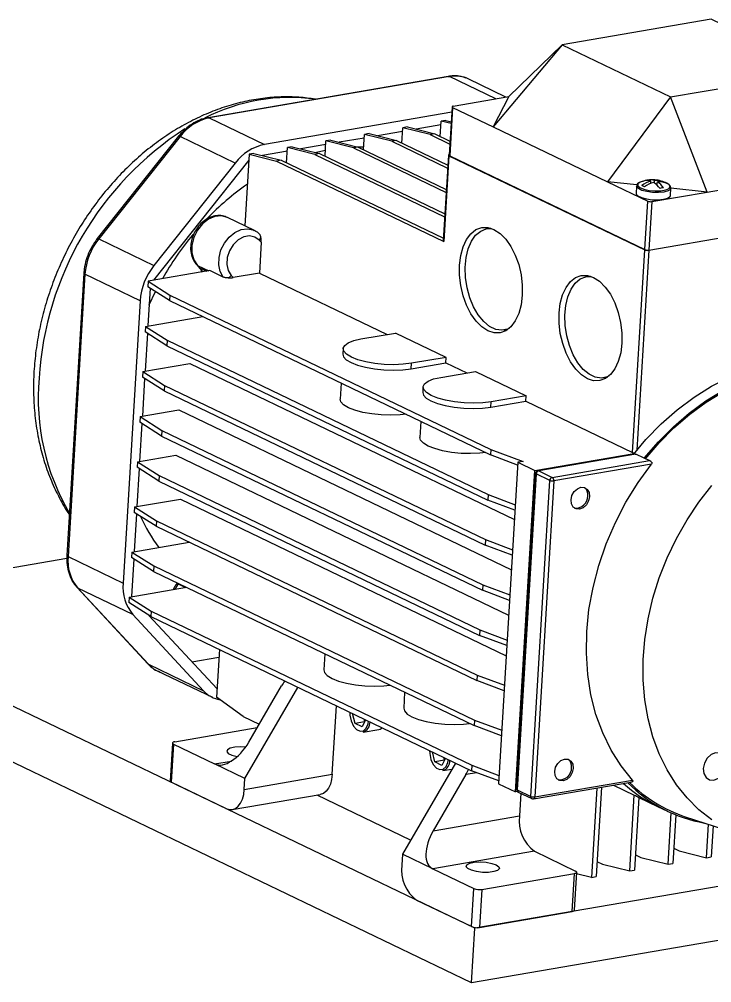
# Model space of a CAD drawing. Header units: millimetres. Extents: x 15 to 415, y 5 to 292.
# Drawn here: x 79.2 to 139.5, y 73.2 to 157.2 of the extents above; entities that cross this region are included whole.
import ezdxf

# ---------------------------------------------------------------- set-up
doc = ezdxf.new("R2010")
doc.units = ezdxf.units.MM

msp = doc.modelspace()

# ---------------------------------------------------------------- linework, layer by layer
at = {"color": 7, "linetype": 'Continuous', "lineweight": 25}
for p, q in [((139.425, 157.197), (126.453, 154.966)), ((148.869, 152.653), (139.425, 157.197)), ((126.453, 154.966), (120.428, 147.828)), ((121.796, 150.457), (126.453, 154.966)), ((126.453, 154.966), (135.898, 150.422)), ((116.533, 152.22), (95.605, 148.62)), ((116.647, 152.202), (95.718, 148.602)), ((120.674, 150.264), (116.647, 152.202)), ((135.898, 150.422), (148.869, 152.653)), ((121.558, 150.416), (118.279, 151.994)), ((116.965, 149.626), (121.796, 150.457)), ((121.796, 150.457), (120.428, 147.828)), ((135.898, 150.422), (130.388, 143.036)), ((139.086, 142.138), (135.898, 150.422)), ((116.862, 149.571), (116.608, 145.347)), ((116.91, 149.521), (116.656, 145.297)), ((116.91, 149.521), (120.428, 147.828)), ((116.834, 149.095), (100.524, 146.29)), ((95.718, 148.602), (100.524, 146.29)), ((112.98, 147.809), (112.571, 147.738)), ((112.98, 147.809), (115.363, 147.211)), ((115.897, 147.995), (113.726, 147.622)), ((115.836, 146.983), (115.916, 148.314)), ((116.325, 148.384), (115.916, 148.314)), ((116.774, 148.099), (115.916, 148.314)), ((116.325, 148.384), (116.784, 148.269)), ((120.428, 147.828), (130.388, 143.036)), ((93.045, 146.996), (85.96, 138.075)), ((93.172, 146.971), (86.086, 138.051)), ((97.977, 144.659), (93.172, 146.971)), ((109.145, 145.832), (109.225, 147.163)), ((109.634, 147.233), (109.225, 147.163)), ((111.608, 146.565), (109.225, 147.163)), ((109.634, 147.233), (112.017, 146.636)), ((112.551, 147.42), (110.38, 147.046)), ((112.491, 146.408), (112.571, 147.738)), ((114.953, 147.141), (112.571, 147.738)), ((115.363, 147.211), (114.953, 147.141)), ((114.953, 147.141), (116.667, 146.316)), ((115.363, 147.211), (116.682, 146.576)), ((105.861, 146.269), (103.689, 145.895)), ((105.8, 145.257), (105.88, 146.587)), ((106.289, 146.658), (105.88, 146.587)), ((108.263, 145.99), (105.88, 146.587)), ((106.289, 146.658), (108.672, 146.06)), ((109.206, 146.844), (107.035, 146.471)), ((112.017, 146.636), (111.608, 146.565)), ((111.608, 146.565), (116.471, 144.225)), ((112.017, 146.636), (116.486, 144.485)), ((99.189, 145.436), (98.814, 139.188)), ((99.598, 145.507), (99.189, 145.436)), ((99.189, 145.436), (101.572, 144.839)), ((99.598, 145.507), (101.981, 144.909)), ((102.515, 145.693), (100.344, 145.32)), ((102.455, 144.681), (102.535, 146.012)), ((102.944, 146.082), (102.535, 146.012)), ((104.917, 145.414), (102.535, 146.012)), ((102.944, 146.082), (105.326, 145.485)), ((104.911, 145.589), (105.833, 145.801)), ((105.326, 145.485), (104.917, 145.414)), ((104.917, 145.414), (116.216, 139.978)), ((105.326, 145.485), (116.231, 140.238)), ((108.672, 146.06), (108.263, 145.99)), ((108.263, 145.99), (116.343, 142.102)), ((108.586, 146.082), (109.16, 146.072)), ((108.672, 146.06), (116.359, 142.361)), ((116.539, 145.354), (116.09, 137.88)), ((116.586, 145.305), (116.137, 137.831)), ((116.586, 145.305), (133.641, 137.099)), ((116.656, 145.297), (133.652, 137.12)), ((99.157, 144.904), (90.848, 134.442)), ((97.977, 144.659), (90.892, 135.738)), ((101.981, 144.909), (101.572, 144.839)), ((101.572, 144.839), (116.137, 137.831)), ((101.981, 144.909), (116.104, 138.114)), ((139.086, 142.138), (152.765, 144.491)), ((132.969, 142.769), (130.388, 143.036)), ((130.388, 143.036), (133.906, 141.343)), ((133.914, 143.142), (133.916, 143.169)), ((134.182, 142.89), (134.169, 143.083)), ((134.491, 142.916), (134.509, 143.142)), ((134.704, 142.749), (134.756, 143.023)), ((135.273, 142.991), (135.276, 143.029)), ((132.936, 142.653), (132.898, 142.02)), ((134.254, 141.307), (139.086, 142.138)), ((135.892, 141.84), (135.93, 142.474)), ((135.93, 142.494), (135.93, 142.474)), ((139.086, 142.138), (135.93, 142.464)), ((133.652, 137.12), (133.906, 141.343)), ((133.99, 137.063), (157.413, 141.092)), ((134.254, 141.307), (134.001, 137.084)), ((134.001, 137.084), (157.343, 141.099)), ((99.642, 138.79), (97.291, 139.921)), ((120.205, 138.991), (119.891, 138.937)), ((86.086, 138.051), (90.892, 135.738)), ((100.239, 137.755), (100.074, 137.934)), ((100.239, 137.755), (100.078, 135.071)), ((132.58, 119.432), (133.641, 137.099)), ((133.99, 137.063), (132.943, 119.629)), ((95.763, 135.288), (90.395, 134.364)), ((94.618, 135.79), (94.806, 135.587)), ((94.68, 135.745), (94.867, 135.542)), ((94.68, 135.745), (95.664, 135.271)), ((94.867, 135.542), (95.492, 135.241)), ((96.938, 134.722), (95.763, 135.288)), ((84.791, 135.064), (83.313, 110.454)), ((84.887, 134.965), (83.408, 110.355)), ((89.692, 132.653), (84.887, 134.965)), ((97.629, 134.857), (97.795, 134.678)), ((100.078, 135.071), (97.795, 134.678)), ((100.078, 135.071), (111.195, 129.722)), ((128.879, 134.817), (128.565, 134.763)), ((90.557, 133.761), (90.359, 130.465)), ((90.395, 134.364), (90.366, 133.883)), ((92.263, 132.674), (90.366, 133.883)), ((90.395, 134.364), (92.292, 133.155)), ((92.292, 133.155), (92.263, 132.674)), ((92.292, 133.155), (120.239, 119.708)), ((89.692, 132.653), (88.214, 108.043)), ((92.263, 132.674), (120.21, 119.227)), ((90.159, 130.431), (95.144, 131.288)), ((90.159, 130.431), (90.13, 129.949)), ((90.159, 130.431), (92.056, 129.221)), ((90.321, 129.827), (90.123, 126.531)), ((92.027, 128.74), (90.13, 129.949)), ((108.916, 129.329), (111.942, 129.85)), ((116.35, 127.729), (111.942, 129.85)), ((121.409, 130.112), (121.723, 130.166)), ((92.056, 129.221), (92.027, 128.74)), ((92.027, 128.74), (119.974, 115.293)), ((92.056, 129.221), (120.003, 115.774)), ((107.376, 128.494), (107.348, 128.019)), ((116.35, 127.729), (113.323, 127.209)), ((116.321, 127.255), (116.35, 127.729)), ((89.922, 126.497), (94.032, 127.203)), ((94.032, 127.203), (122.291, 113.606)), ((113.295, 126.734), (116.321, 127.255)), ((113.295, 126.734), (113.323, 127.209)), ((116.321, 127.255), (118.149, 126.376)), ((89.922, 126.497), (89.894, 126.015)), ((91.79, 124.806), (89.894, 126.015)), ((89.922, 126.497), (91.819, 125.288)), ((115.87, 125.984), (118.896, 126.504)), ((118.896, 126.504), (123.304, 124.383)), ((130.083, 125.938), (130.397, 125.992)), ((90.085, 125.894), (89.887, 122.597)), ((91.819, 125.288), (91.79, 124.806)), ((91.819, 125.288), (119.767, 111.84)), ((107.196, 125.489), (107.111, 124.086)), ((114.33, 125.148), (114.302, 124.674)), ((91.79, 124.806), (119.738, 111.359)), ((123.304, 124.383), (120.277, 123.863)), ((123.275, 123.909), (123.304, 124.383)), ((120.249, 123.388), (123.275, 123.909)), ((120.249, 123.388), (120.277, 123.863)), ((123.275, 123.909), (132.58, 119.432)), ((89.686, 122.563), (93.07, 123.145)), ((93.07, 123.145), (122.027, 109.212)), ((89.848, 121.96), (89.65, 118.663)), ((89.686, 122.563), (89.657, 122.082)), ((91.554, 120.872), (89.657, 122.082)), ((89.686, 122.563), (91.583, 121.354)), ((114.15, 122.143), (114.065, 120.74)), ((91.583, 121.354), (91.554, 120.872)), ((91.583, 121.354), (119.53, 107.906)), ((91.554, 120.872), (119.502, 107.425)), ((120.239, 119.708), (120.21, 119.227)), ((120.239, 119.708), (123.044, 118.655)), ((124.059, 117.87), (132.727, 119.361)), ((132.801, 119.297), (124.351, 117.843)), ((132.874, 119.291), (124.408, 117.834)), ((133.608, 118.937), (132.874, 119.291)), ((89.45, 118.629), (89.421, 118.148)), ((89.45, 118.629), (92.793, 119.204)), ((89.45, 118.629), (91.347, 117.42)), ((92.793, 119.204), (121.79, 105.252)), ((122.576, 118.339), (120.21, 119.227)), ((122.59, 118.577), (120.907, 90.559)), ((123.044, 118.655), (122.59, 118.577)), ((122.59, 118.577), (124.059, 117.87)), ((125.583, 117.269), (134.049, 118.725)), ((134.23, 118.425), (125.716, 116.961)), ((134.049, 118.725), (133.608, 118.937)), ((134.3, 118.536), (134.23, 118.425)), ((89.612, 118.026), (89.414, 114.729)), ((91.318, 116.939), (89.421, 118.148)), ((122.376, 89.852), (124.059, 117.87)), ((124.144, 117.612), (122.489, 90.068)), ((124.408, 117.834), (125.583, 117.269)), ((91.347, 117.42), (91.318, 116.939)), ((91.318, 116.939), (119.265, 103.491)), ((91.347, 117.42), (119.294, 103.973)), ((124.192, 117.562), (122.537, 90.018)), ((123.713, 89.453), (125.367, 116.997)), ((125.716, 116.961), (124.061, 89.417)), ((125.367, 116.997), (124.192, 117.562)), ((89.213, 114.695), (93.195, 115.38)), ((93.195, 115.38), (121.578, 101.723)), ((120.003, 115.774), (119.974, 115.293)), ((122.339, 114.405), (119.974, 115.293)), ((120.003, 115.774), (122.368, 114.886)), ((89.213, 114.695), (89.185, 114.214)), ((89.213, 114.695), (91.11, 113.486)), ((89.376, 114.092), (89.178, 110.795)), ((91.081, 113.005), (89.185, 114.214)), ((91.11, 113.486), (91.081, 113.005)), ((91.11, 113.486), (119.058, 100.039)), ((91.081, 113.005), (119.029, 99.557)), ((119.767, 111.84), (119.738, 111.359)), ((119.767, 111.84), (122.132, 110.952)), ((88.977, 110.761), (93.962, 111.618)), ((122.103, 110.471), (119.738, 111.359)), ((60.084, 106.237), (83.309, 110.232)), ((83.408, 110.355), (88.214, 108.043)), ((89.139, 110.158), (88.942, 106.87)), ((88.977, 110.761), (88.948, 110.28)), ((90.845, 109.071), (88.948, 110.28)), ((88.977, 110.761), (90.874, 109.552)), ((90.874, 109.552), (90.845, 109.071)), ((90.874, 109.552), (118.822, 96.105)), ((90.845, 109.071), (118.793, 95.624)), ((84.197, 107.667), (90.348, 101.023)), ((89.064, 105.31), (84.258, 107.622)), ((84.258, 107.622), (90.409, 100.978)), ((88.741, 106.827), (93.726, 107.685)), ((93.012, 107.978), (92.702, 107.508)), ((92.935, 108.065), (92.885, 108.002)), ((93.041, 108.014), (93.012, 107.978)), ((93.012, 107.978), (93.648, 107.671)), ((119.53, 107.906), (119.502, 107.425)), ((119.53, 107.906), (121.896, 107.018)), ((88.741, 106.827), (88.712, 106.346)), ((88.741, 106.827), (90.638, 105.618)), ((88.942, 106.87), (88.949, 106.863)), ((121.867, 106.537), (119.502, 107.425)), ((118.849, 77.961), (60.084, 106.237)), ((90.609, 105.137), (88.712, 106.346)), ((89.064, 105.31), (95.214, 98.666)), ((90.458, 105.233), (96.389, 98.826)), ((90.638, 105.618), (90.609, 105.137)), ((90.609, 105.137), (118.556, 91.69)), ((90.638, 105.618), (118.585, 92.171)), ((119.294, 103.973), (119.265, 103.491)), ((121.63, 102.603), (119.265, 103.491)), ((119.294, 103.973), (121.659, 103.084)), ((96.595, 102.256), (96.346, 98.1)), ((105.778, 101.886), (105.694, 100.482)), ((118.564, 73.216), (59.799, 101.491)), ((90.409, 100.978), (95.214, 98.666)), ((94.205, 101.186), (96.555, 101.59)), ((91.178, 100.406), (95.983, 98.094)), ((119.058, 100.039), (119.029, 99.557)), ((119.058, 100.039), (121.423, 99.151)), ((121.394, 98.669), (119.029, 99.557)), ((98.824, 91.015), (103.437, 98.964)), ((99.162, 94.189), (102.002, 99.082)), ((112.732, 98.54), (112.648, 97.136)), ((98.664, 96.435), (96.346, 98.1)), ((106.425, 91.383), (106.784, 97.354)), ((108.416, 95.805), (108.195, 96.675)), ((98.664, 96.435), (100.073, 95.757)), ((109.247, 95.948), (108.416, 95.805)), ((109.027, 95.511), (108.416, 95.805)), ((109.336, 96.126), (109.027, 95.511)), ((109.258, 95.971), (109.203, 96.19)), ((118.822, 96.105), (118.793, 95.624)), ((118.822, 96.105), (121.187, 95.217)), ((92.714, 94.218), (99.896, 95.453)), ((109.108, 95.048), (110.48, 95.284)), ((121.158, 94.735), (118.793, 95.624)), ((92.509, 94.106), (92.309, 90.785)), ((92.604, 94.007), (92.405, 90.685)), ((92.604, 94.007), (96.179, 92.287)), ((115.37, 92.459), (115.149, 93.329)), ((96.179, 92.287), (97.642, 92.538)), ((116.201, 92.602), (115.37, 92.459)), ((115.981, 92.165), (115.37, 92.459)), ((116.29, 92.78), (115.981, 92.165)), ((116.212, 92.625), (116.157, 92.844)), ((98.824, 91.015), (96.179, 92.287)), ((117.149, 92.366), (112.536, 84.417)), ((116.061, 91.702), (116.842, 91.836)), ((118.585, 92.171), (118.556, 91.69)), ((120.922, 90.801), (118.556, 91.69)), ((118.585, 92.171), (120.95, 91.283)), ((98.767, 90.065), (106.425, 91.383)), ((98.767, 90.065), (98.824, 91.015)), ((118.065, 91.353), (115.225, 86.46)), ((119.017, 91.517), (118.065, 91.353)), ((124.061, 89.417), (132.575, 90.881)), ((132.575, 90.881), (132.634, 90.808)), ((97.155, 88.4), (92.405, 90.685)), ((191.559, 90.469), (118.849, 77.961)), ((120.907, 90.559), (122.376, 89.852)), ((122.556, 89.883), (122.376, 89.852)), ((122.537, 90.018), (123.713, 89.453)), ((123.957, 89.241), (132.438, 90.7)), ((129.463, 90.188), (128.994, 82.391)), ((129.872, 90.259), (129.404, 82.461)), ((130.936, 90.442), (132.737, 89.575)), ((97.721, 88.309), (105.38, 89.626)), ((113.255, 85.656), (105.102, 89.578)), ((122.631, 89.828), (123.806, 89.262)), ((122.842, 89.726), (122.723, 87.75)), ((132.34, 82.966), (132.737, 89.575)), ((133.129, 89.371), (132.749, 83.036)), ((133.129, 89.369), (134.748, 88.591)), ((134.748, 88.591), (135.629, 88.166)), ((115.225, 86.46), (122.723, 87.75)), ((135.685, 83.542), (135.954, 88.016)), ((136.349, 87.849), (136.094, 83.612)), ((137.174, 87.688), (142.438, 85.976)), ((139.03, 84.117), (139.205, 87.028)), ((139.602, 86.898), (139.44, 84.187)), ((192.653, 85.96), (118.564, 73.216)), ((136.174, 84.942), (136.648, 84.714)), ((112.536, 84.417), (112.479, 83.468)), ((115.18, 83.144), (112.536, 84.417)), ((124.05, 84.67), (115.18, 83.144)), ((124.05, 84.67), (127.625, 82.95)), ((132.829, 84.367), (133.302, 84.139)), ((133.302, 84.139), (135.685, 83.542)), ((136.648, 84.714), (139.03, 84.117)), ((139.03, 84.117), (139.44, 84.187)), ((115.18, 83.144), (118.755, 81.424)), ((129.483, 83.791), (129.957, 83.564)), ((129.957, 83.564), (132.34, 82.966)), ((135.685, 83.542), (136.094, 83.612)), ((119.453, 81.352), (127.515, 82.739)), ((127.315, 79.417), (127.515, 82.739)), ((127.521, 79.529), (127.72, 82.851)), ((128.994, 82.391), (127.712, 82.712)), ((128.994, 82.391), (129.404, 82.461)), ((132.34, 82.966), (132.749, 83.036)), ((118.556, 78.103), (118.755, 81.424)), ((119.453, 81.352), (119.253, 78.031)), ((118.556, 78.103), (113.805, 80.388)), ((119.253, 78.031), (127.315, 79.417)), ((118.564, 73.216), (118.849, 77.961))]:
    msp.add_line(p, q, dxfattribs=at)
at = {"color": 7, "linetype": 'Continuous', "lineweight": 25, "flags": 128}
for points in [[(116.533, 152.22), (116.589, 152.221), (116.647, 152.202)], [(118.279, 151.994), (118.267, 152), (118.078, 152.08)], [(116.965, 149.626), (116.928, 149.618), (116.899, 149.608), (116.877, 149.595), (116.865, 149.581), (116.862, 149.566), (116.869, 149.551), (116.885, 149.535), (116.91, 149.521)], [(95.605, 148.62), (95.66, 148.62), (95.718, 148.602)], [(93.045, 146.996), (93.053, 147.002), (93.08, 147.004), (93.12, 146.993), (93.172, 146.971)], [(116.612, 145.404), (116.605, 145.402), (116.575, 145.391), (116.554, 145.379), (116.542, 145.365), (116.539, 145.35), (116.546, 145.334), (116.562, 145.319), (116.586, 145.305)], [(116.656, 145.297), (116.631, 145.312), (116.615, 145.327), (116.608, 145.343), (116.608, 145.347)], [(133.244, 142.991), (133.241, 142.99), (133.043, 142.85), (133.034, 142.687), (133.215, 142.524), (133.561, 142.383), (134.026, 142.283), (134.547, 142.237), (135.054, 142.251), (135.477, 142.324), (135.761, 142.446), (135.866, 142.6), (135.779, 142.765), (135.664, 142.846)], [(132.898, 142.02), (132.906, 141.961), (133.05, 141.798), (133.356, 141.651), (133.787, 141.537), (134.292, 141.471), (134.809, 141.46), (135.276, 141.506)], [(135.93, 142.474), (135.886, 142.372), (135.675, 142.236), (135.314, 142.139), (134.847, 142.094), (134.33, 142.105), (133.825, 142.171), (133.394, 142.285), (133.088, 142.432), (132.944, 142.595), (132.936, 142.655)], [(135.276, 141.506), (135.637, 141.602), (135.848, 141.739), (135.892, 141.84)], [(97.291, 139.921), (96.775, 140.06), (96.205, 140.01), (95.635, 139.77), (95.112, 139.359), (94.677, 138.812), (94.366, 138.172), (94.205, 137.491), (94.205, 136.824), (94.368, 136.226), (94.68, 135.745)], [(96.938, 134.722), (96.672, 135.211), (96.545, 135.798), (96.566, 136.439), (96.734, 137.087), (97.037, 137.695), (97.451, 138.217), (97.948, 138.615), (98.489, 138.861), (99.036, 138.934), (99.547, 138.831), (99.626, 138.797)], [(119.981, 130.038), (119.452, 130.38), (118.954, 130.878), (118.506, 131.514), (118.125, 132.263), (117.825, 133.095), (117.618, 133.981), (117.512, 134.884), (117.511, 135.771), (117.616, 136.607), (117.821, 137.361), (118.12, 138.003), (118.5, 138.509), (118.947, 138.858), (119.445, 139.039), (119.973, 139.044), (120.511, 138.872), (121.04, 138.53), (121.538, 138.032), (121.986, 137.396), (122.367, 136.648), (122.667, 135.815), (122.874, 134.93), (122.98, 134.026), (122.981, 133.139), (122.876, 132.303), (122.671, 131.549), (122.372, 130.907), (121.992, 130.402), (121.545, 130.052), (121.047, 129.871), (120.519, 129.867), (119.981, 130.038)], [(121.833, 130.253), (121.703, 130.195), (121.194, 130.091), (120.662, 130.169), (120.129, 130.425), (119.618, 130.849), (119.149, 131.424), (118.742, 132.125), (118.413, 132.925), (118.175, 133.79), (118.038, 134.685), (118.009, 135.574), (118.087, 136.419), (118.271, 137.188), (118.552, 137.847), (118.918, 138.37), (119.356, 138.735), (119.847, 138.929), (120.338, 138.946)], [(85.96, 138.075), (85.968, 138.081), (85.994, 138.083), (86.034, 138.073), (86.086, 138.051)], [(100.074, 137.934), (99.686, 138.213), (99.217, 138.314), (98.712, 138.227), (98.22, 137.961), (97.791, 137.541), (97.465, 137.01), (97.275, 136.418), (97.239, 135.824), (97.361, 135.286), (97.629, 134.857)], [(116.137, 137.831), (116.113, 137.845), (116.097, 137.86), (116.09, 137.876), (116.09, 137.88)], [(94.618, 135.79), (94.628, 135.78), (94.68, 135.745)], [(94.806, 135.587), (94.816, 135.577), (94.867, 135.542)], [(94.867, 135.542), (95.069, 135.273), (95.122, 135.178)], [(84.791, 135.064), (84.791, 135.055), (84.805, 135.024), (84.837, 134.994), (84.887, 134.965)], [(129.186, 134.698), (129.714, 134.357), (130.212, 133.858), (130.66, 133.223), (131.042, 132.474), (131.341, 131.641), (131.548, 130.756), (131.654, 129.853), (131.655, 128.966), (131.551, 128.129), (131.345, 127.376), (131.047, 126.734), (130.666, 126.228), (130.219, 125.878), (129.722, 125.697), (129.194, 125.693), (128.655, 125.865), (128.127, 126.206), (127.629, 126.705), (127.18, 127.34), (126.799, 128.089), (126.499, 128.922), (126.292, 129.807), (126.186, 130.71), (126.186, 131.597), (126.29, 132.434), (126.495, 133.187), (126.794, 133.829), (127.174, 134.335), (127.622, 134.685), (128.119, 134.865), (128.647, 134.87), (129.186, 134.698)], [(130.508, 126.079), (130.377, 126.021), (129.868, 125.917), (129.336, 125.995), (128.804, 126.251), (128.293, 126.675), (127.824, 127.25), (127.416, 127.951), (127.087, 128.751), (126.849, 129.616), (126.713, 130.511), (126.683, 131.4), (126.762, 132.246), (126.945, 133.014), (127.226, 133.673), (127.593, 134.196), (128.03, 134.562), (128.521, 134.755), (129.012, 134.772)], [(90.469, 132.291), (90.471, 132.296), (91.029, 133.461)], [(113.323, 127.209), (112.594, 127.12), (111.792, 127.088), (110.955, 127.116), (110.127, 127.201), (109.349, 127.34), (108.659, 127.526), (108.093, 127.749), (107.678, 127.998), (107.436, 128.26), (107.379, 128.523), (107.51, 128.774), (107.821, 128.999), (108.298, 129.187), (108.916, 129.329)], [(107.348, 128.019), (107.408, 127.786), (107.65, 127.523), (108.064, 127.274), (108.631, 127.051), (109.32, 126.865), (110.099, 126.726), (110.927, 126.641), (111.763, 126.613), (112.566, 126.645), (113.295, 126.734)], [(132.656, 119.272), (133.749, 120.57), (135.073, 121.933), (136.474, 123.166), (137.941, 124.259), (139.46, 125.202), (141.017, 125.987), (142.6, 126.606), (144.193, 127.055), (145.782, 127.328), (147.354, 127.424), (148.894, 127.342), (150.389, 127.082), (151.825, 126.648), (152.85, 126.212)], [(133.608, 118.937), (134.832, 120.368), (136.141, 121.684), (137.521, 122.875), (138.964, 123.931), (140.454, 124.841), (141.981, 125.6), (143.531, 126.199), (145.091, 126.634), (146.647, 126.902), (148.187, 127), (149.696, 126.927), (151.163, 126.683), (152.574, 126.272), (153.918, 125.696), (155.183, 124.96), (156.359, 124.071), (156.554, 123.901)], [(133.678, 118.862), (134.894, 120.284), (136.194, 121.592), (137.566, 122.775), (138.999, 123.824), (140.481, 124.729), (141.998, 125.482), (143.538, 126.078), (145.088, 126.511), (146.635, 126.777), (148.164, 126.874), (149.664, 126.801), (151.122, 126.559), (152.525, 126.151), (153.86, 125.578), (155.069, 124.879)], [(120.277, 123.863), (119.548, 123.774), (118.746, 123.742), (117.909, 123.77), (117.081, 123.855), (116.303, 123.994), (115.613, 124.18), (115.047, 124.403), (114.632, 124.652), (114.39, 124.914), (114.333, 125.177), (114.463, 125.428), (114.775, 125.653), (115.252, 125.841), (115.87, 125.984)], [(114.302, 124.674), (114.362, 124.44), (114.604, 124.177), (115.018, 123.928), (115.585, 123.705), (116.274, 123.52), (117.053, 123.38), (117.881, 123.295), (118.717, 123.267), (119.52, 123.299), (120.249, 123.388)], [(112.851, 122.768), (112.33, 122.711), (111.527, 122.679), (110.691, 122.707), (109.862, 122.793), (109.084, 122.932), (108.394, 123.117), (107.828, 123.34), (107.414, 123.589), (107.172, 123.852), (107.111, 124.086)], [(119.805, 119.422), (119.284, 119.365), (118.481, 119.334), (117.645, 119.361), (116.816, 119.447), (116.038, 119.586), (115.348, 119.771), (114.782, 119.994), (114.368, 120.243), (114.126, 120.506), (114.065, 120.74)], [(132.575, 90.881), (131.579, 92.117), (130.711, 93.49), (129.982, 94.989), (129.397, 96.598), (128.963, 98.303), (128.683, 100.087), (128.561, 101.934), (128.596, 103.827), (128.79, 105.746), (129.139, 107.674), (129.641, 109.593), (130.292, 111.485), (131.084, 113.331), (132.01, 115.114), (133.062, 116.818), (134.23, 118.425)], [(124.192, 117.562), (124.167, 117.577), (124.151, 117.592), (124.144, 117.607), (124.144, 117.612)], [(124.408, 117.834), (124.379, 117.844), (124.351, 117.843)], [(127.223, 115.31), (127.306, 115.684), (127.5, 116.022), (127.774, 116.273), (128.087, 116.398), (128.392, 116.379), (128.641, 116.218), (128.798, 115.94), (128.837, 115.588), (128.754, 115.214), (128.561, 114.876), (128.286, 114.625), (127.973, 114.5), (127.669, 114.519), (127.419, 114.68), (127.263, 114.957), (127.223, 115.31)], [(139.499, 87.421), (138.365, 88.301), (137.331, 89.323), (136.406, 90.48), (135.597, 91.761), (134.911, 93.154), (134.356, 94.648), (133.935, 96.229), (133.652, 97.883), (133.511, 99.596), (133.511, 101.353), (133.653, 103.138), (133.936, 104.936), (134.358, 106.73), (134.914, 108.506), (135.6, 110.247), (136.409, 111.938), (137.335, 113.564), (138.37, 115.112), (139.504, 116.566)], [(83.313, 110.454), (83.313, 110.445), (83.327, 110.414), (83.359, 110.384), (83.408, 110.355)], [(84.258, 107.622), (84.207, 107.657), (84.197, 107.667)], [(92.885, 108.002), (92.893, 108.008), (92.919, 108.01), (92.959, 108), (93.012, 107.978)], [(90.409, 100.978), (90.358, 101.013), (90.348, 101.023)], [(105.694, 100.482), (105.754, 100.248), (105.996, 99.986), (106.41, 99.737), (106.976, 99.514), (107.666, 99.328), (108.444, 99.189), (109.273, 99.104), (110.109, 99.076), (110.912, 99.108), (111.433, 99.164)], [(107.946, 96.795), (107.959, 96.533), (108.067, 96.03), (108.271, 95.592), (108.543, 95.279), (108.846, 95.133), (109.139, 95.175), (109.382, 95.397), (109.543, 95.771), (109.586, 96.006)], [(112.648, 97.136), (112.708, 96.902), (112.95, 96.64), (113.364, 96.391), (113.93, 96.168), (114.62, 95.982), (115.398, 95.843), (116.227, 95.758), (117.063, 95.73), (117.866, 95.762), (118.387, 95.818)], [(110.48, 95.284), (110.594, 95.318), (110.769, 95.437)], [(92.714, 94.218), (92.641, 94.202), (92.582, 94.181), (92.539, 94.155), (92.515, 94.127), (92.509, 94.097), (92.523, 94.066), (92.555, 94.036), (92.604, 94.007)], [(98.886, 93.759), (98.438, 93.781), (97.939, 93.752), (97.539, 93.664), (97.294, 93.531), (97.235, 93.369), (97.372, 93.202), (97.685, 93.051), (98.133, 92.938), (98.158, 92.933)], [(114.9, 93.449), (114.913, 93.187), (115.021, 92.684), (115.225, 92.246), (115.497, 91.933), (115.8, 91.788), (116.093, 91.829), (116.336, 92.051), (116.497, 92.425), (116.54, 92.66)], [(138.737, 91.899), (138.787, 91.459), (138.982, 91.111), (139.294, 90.91), (139.675, 90.887), (140.066, 91.043), (140.409, 91.357), (140.651, 91.779), (140.755, 92.246), (140.705, 92.687), (140.51, 93.035), (140.198, 93.235), (139.817, 93.259), (139.426, 93.103), (139.083, 92.789), (138.841, 92.367), (138.737, 91.899)], [(125.8, 91.626), (125.884, 92), (126.077, 92.338), (126.351, 92.588), (126.664, 92.714), (126.969, 92.695), (127.218, 92.534), (127.375, 92.256), (127.415, 91.904), (127.331, 91.53), (127.138, 91.192), (126.864, 90.941), (126.55, 90.816), (126.246, 90.835), (125.996, 90.995), (125.84, 91.273), (125.8, 91.626)], [(92.405, 90.685), (92.355, 90.714), (92.323, 90.745), (92.31, 90.775), (92.309, 90.785)], [(106.425, 91.383), (106.369, 90.934), (106.259, 90.529), (106.099, 90.184), (105.894, 89.912), (105.654, 89.724), (105.387, 89.627), (105.38, 89.626)], [(97.155, 88.4), (97.444, 88.307), (97.728, 88.31), (97.995, 88.407), (98.236, 88.595), (98.44, 88.866), (98.6, 89.211), (98.711, 89.616), (98.767, 90.065)], [(122.537, 90.018), (122.512, 90.033), (122.496, 90.048), (122.49, 90.063), (122.489, 90.068)], [(124.061, 89.417), (124.056, 89.372), (124.045, 89.331), (124.029, 89.297), (124.008, 89.27), (123.984, 89.251), (123.957, 89.241), (123.957, 89.241)], [(120.711, 83.488), (120.94, 83.326), (120.98, 83.159), (120.825, 83.01), (120.497, 82.897), (120.04, 82.837), (119.516, 82.838), (118.994, 82.9), (118.547, 83.014), (118.234, 83.164), (118.097, 83.331), (118.156, 83.493), (118.401, 83.626), (118.8, 83.714), (119.3, 83.744), (119.832, 83.712), (120.324, 83.623), (120.711, 83.488)], [(127.515, 82.739), (127.588, 82.756), (127.647, 82.777), (127.689, 82.802), (127.714, 82.83), (127.72, 82.86), (127.706, 82.891), (127.674, 82.921), (127.625, 82.95)], [(127.521, 79.529), (127.515, 79.508), (127.49, 79.48), (127.447, 79.455), (127.388, 79.434), (127.315, 79.417)]]:
    msp.add_lwpolyline(points, dxfattribs=at)
at = {"color": 7, "linetype": 'Continuous', "lineweight": 25}
for centre, radius, start, end in [((117.139, 149.525), 2.722, 69.83778, 100.43498), ((102.774, 133.953), 16.426, 82.31931, 117.03007), ((96.609, 144.407), 4.289, 101.9914, 143.27695), ((108.707, 124.227), 27.87, 122.83854, 176.53434), ((101.415, 142.095), 4.289, 101.9914, 143.27695), ((112.316, 123.766), 23.232, 124.87419, 136.38114), ((134.308, 140.482), 2.725, 104.61826, 112.97495), ((134.776, 140.868), 2.297, 105.33367, 126.86442), ((134.068, 141.38), 1.796, 94.83067, 104.69014), ((133.838, 142.224), 0.921, 68.91866, 104.17661), ((135.094, 140.433), 2.62, 104.99901, 124.2461), ((134.168, 142.196), 1.006, 70.20446, 104.48486), ((134.308, 140.482), 2.725, 70.48414, 94.67331), ((133.214, 141.057), 2.255, 38.45005, 57.77361), ((134.65, 141.44), 1.708, 68.5079, 94.76641), ((134.912, 141.383), 1.647, 69.15457, 95.42982), ((133.733, 141.439), 1.885, 34.66485, 57.14698), ((134.308, 140.482), 2.725, 60.14971, 70.48414), ((134.876, 141.913), 1.186, 58.35633, 70.25374), ((132.947, 141.484), 1.302, 58.89045, 69.71962), ((135.458, 140.591), 1.928, 95.17013, 104.35068), ((134.146, 141.962), 0.664, 248.80307, 279.41423), ((90.448, 134.579), 5.575, 141.48259, 176.02937), ((114.939, 121.361), 26.796, 140.4316, 150.44725), ((99.627, 138.307), 0.582, 320.10015, 349.93336), ((133.881, 137.718), 0.664, 248.80307, 279.41423), ((133.892, 137.739), 0.664, 248.80307, 279.41423), ((95.253, 132.267), 5.575, 141.48259, 176.02937), ((97.02, 135.34), 0.778, 297.0804, 321.6059), ((100.711, 124.177), 19.899, 174.99892, 210.32106), ((132.788, 119.93), 0.54, 247.28039, 265.9909), ((124.394, 117.597), 0.25, 99.76041, 176.56233), ((124.484, 117.552), 0.292, 105.0812, 178.00044), ((125.659, 116.987), 0.292, 105.0812, 178.00044), ((125.607, 117.616), 0.664, 248.80307, 279.41423), ((125.387, 117.002), 0.332, 352.95148, 53.65854), ((127.927, 115.763), 0.77, 352.22253, 53.26901), ((127.635, 115.638), 1.056, 264.06354, 1.08673), ((103.319, 119.965), 14.891, 204.19067, 216.23905), ((87.059, 109.991), 3.668, 174.31589, 220.2374), ((91.864, 107.679), 3.668, 174.31589, 220.2374), ((92.293, 102.71), 2.559, 222.59686, 244.17936), ((97.081, 100.378), 2.533, 222.52363, 260.1809), ((108.794, 95.918), 0.925, 289.78611, 1.44493), ((115.748, 92.572), 0.925, 289.78611, 1.44493), ((126.504, 92.079), 0.77, 352.22253, 53.26901), ((126.232, 91.933), 1.037, 262.87598, 2.27429), ((122.739, 90.053), 0.25, 176.56233, 244.30503), ((122.724, 89.992), 0.189, 171.89685, 240.31307), ((140.055, 99.587), 12.21, 227.46016, 244.23399), ((140.048, 99.576), 12.197, 227.45109, 244.24306), ((140.909, 99.145), 12.18, 224.19381, 260.34066), ((140.935, 99.191), 12.102, 224.68031, 251.8949), ((123.899, 89.426), 0.189, 171.89685, 240.31307), ((123.953, 90.072), 0.664, 248.80307, 279.41423), ((123.914, 89.487), 0.25, 244.30503, 279.76041), ((138.484, 100.116), 12.005, 241.39784, 243.51159), ((126.016, 87.343), 3.318, 172.95148, 233.65854), ((115.771, 83.061), 3.318, 172.95148, 233.65854), ((119.235, 82.662), 1.328, 248.80307, 279.41423), ((119.036, 79.341), 1.328, 248.80307, 279.41423)]:
    msp.add_arc(centre, radius, start, end, dxfattribs=at)
for centre, major_axis, ratio, start_param, end_param in [((99.946, 137.896), (-0.026, 0.686), 0.430836, 4.488465, 5.163742), ((97.501, 134.819), (0.642, 0.024), 0.265474, 4.50253, 5.177806), ((134.237, 118.523), (0.236, -0.211), 0.164947, 1.449312, 2.623643), ((103.471, 98.375), (1.598, 2.563), 0.537606, 1.456982, 1.629571), ((97.693, 94.896), (1.598, 2.563), 0.537606, 3.200368, 4.771164), ((116.596, 92.06), (1.598, 2.563), 0.537606, 4.771164, 4.943754), ((132.582, 90.978), (0.233, 0.261), 0.451667, 3.659542, 4.445926), ((116.694, 85.753), (1.598, 2.563), 0.537606, 1.629571, 3.200368)]:
    msp.add_ellipse(centre, major_axis=major_axis, ratio=ratio, start_param=start_param, end_param=end_param, dxfattribs=at)
for points, knots in [([(118.053, 152.071), (117.922, 152.121), (117.588, 152.249), (117.066, 152.287), (116.687, 152.239), (116.533, 152.22)], [0, 0, 0, 0, 0.27584, 0.705346, 1, 1, 1, 1]), ([(104.956, 150.229), (104.48, 150.295), (103.493, 150.431), (101.962, 150.448), (100.383, 150.326), (98.794, 150.049), (97.208, 149.621), (95.634, 149.043), (94.085, 148.32), (92.571, 147.456), (91.104, 146.457), (89.696, 145.331), (88.356, 144.086), (87.095, 142.731), (85.92, 141.277), (84.841, 139.735), (83.865, 138.115), (82.998, 136.428), (82.246, 134.687), (81.615, 132.902), (81.11, 131.086), (80.734, 129.251), (80.492, 127.409), (80.386, 125.574), (80.418, 123.758), (80.59, 121.975), (80.901, 120.239), (81.35, 118.564), (81.931, 116.959), (82.657, 115.455), (83.194, 114.475), (83.521, 114.03), (83.527, 114.022)], [0, 0, 0, 0, 0.030793, 0.063858, 0.097134, 0.130657, 0.164441, 0.198478, 0.232743, 0.2672, 0.301807, 0.336526, 0.371319, 0.406161, 0.441032, 0.475918, 0.510816, 0.545728, 0.580656, 0.615606, 0.650582, 0.685587, 0.720621, 0.755679, 0.790745, 0.825794, 0.860795, 0.895702, 0.930465, 0.965031, 0.999352, 1, 1, 1, 1]), ([(95.605, 148.62), (95.476, 148.593), (95.117, 148.518), (94.536, 148.277), (93.892, 147.864), (93.396, 147.416), (93.134, 147.102), (93.045, 146.996)], [0, 0, 0, 0, 0.1366907, 0.380598, 0.6262114, 0.87353, 1, 1, 1, 1]), ([(133.494, 143.067), (133.469, 143.062), (133.315, 143.03), (133.131, 142.946), (132.961, 142.811), (132.953, 142.695), (132.951, 142.654)], [0, 0, 0, 0, 0.07958, 0.498224, 0.822124, 1, 1, 1, 1]), ([(135.922, 142.51), (135.909, 142.568), (135.881, 142.692), (135.711, 142.832), (135.525, 142.91), (135.42, 142.954)], [0, 0, 0, 0, 0.273144, 0.589615, 1, 1, 1, 1]), ([(97.253, 139.919), (97.204, 139.947), (97.006, 140.059), (96.598, 140.105), (96.075, 140.05), (95.559, 139.842), (95.08, 139.502), (94.666, 139.043), (94.344, 138.495), (94.139, 137.891), (94.065, 137.267), (94.134, 136.665), (94.323, 136.157), (94.529, 135.901), (94.618, 135.79)], [0, 0, 0, 0, 0.0288146, 0.1147785, 0.2004843, 0.2876886, 0.3769248, 0.4676299, 0.5590959, 0.6510188, 0.7434667, 0.8364521, 0.929369, 1, 1, 1, 1]), ([(100.147, 138.415), (100.071, 138.491), (99.917, 138.647), (99.719, 138.735), (99.618, 138.78)], [0, 0, 0, 0, 0.489958, 1, 1, 1, 1]), ([(85.96, 138.075), (85.871, 137.957), (85.617, 137.621), (85.273, 137.002), (84.976, 136.223), (84.833, 135.567), (84.801, 135.182), (84.791, 135.064)], [0, 0, 0, 0, 0.1353089, 0.3860631, 0.637293, 0.8889386, 1, 1, 1, 1]), ([(100.097, 138.453), (100.118, 138.418), (100.161, 138.344), (100.187, 138.253), (100.2, 138.205)], [0, 0, 0, 0, 0.478671, 1, 1, 1, 1]), ([(94.806, 135.587), (94.852, 135.535), (94.955, 135.419), (95.024, 135.257), (95.061, 135.167)], [0, 0, 0, 0, 0.448791, 1, 1, 1, 1]), ([(97.374, 134.647), (97.316, 134.65), (97.208, 134.654), (97.057, 134.68), (96.975, 134.705), (96.942, 134.721), (96.938, 134.722)], [0, 0, 0, 0, 0.357864, 0.660561, 0.964831, 1, 1, 1, 1]), ([(132.801, 119.295), (132.815, 119.298), (132.843, 119.302), (132.864, 119.294), (132.874, 119.291)], [0, 0, 0, 0, 0.5174, 1, 1, 1, 1]), ([(83.313, 110.454), (83.308, 110.311), (83.295, 109.902), (83.377, 109.249), (83.603, 108.539), (83.896, 108.016), (84.122, 107.754), (84.197, 107.667)], [0, 0, 0, 0, 0.1339587, 0.3821479, 0.6306069, 0.8776277, 1, 1, 1, 1]), ([(92.885, 108.002), (92.814, 107.911), (92.691, 107.751), (92.607, 107.565), (92.571, 107.486)], [0, 0, 0, 0, 0.572433, 1, 1, 1, 1]), ([(90.348, 101.023), (90.438, 100.933), (90.687, 100.688), (91.043, 100.441), (91.329, 100.353), (91.404, 100.329)], [0, 0, 0, 0, 0.29687, 0.814889, 1, 1, 1, 1])]:
    msp.add_open_spline(points, degree=3, knots=knots, dxfattribs=at)

doc.saveas('drawing.dxf')
